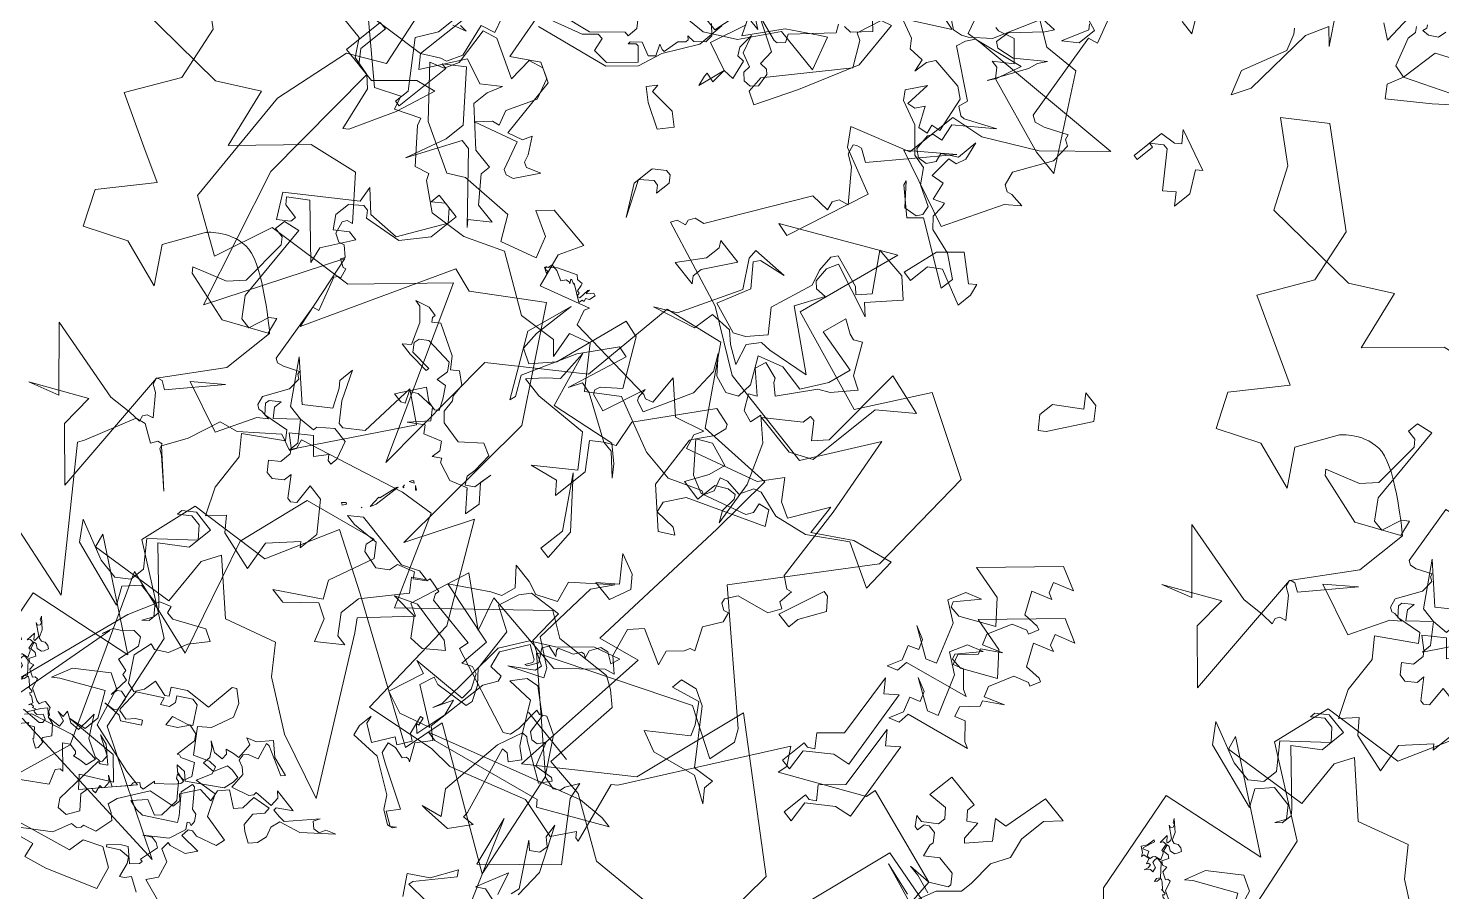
# Model space of a CAD drawing. Header units: metres. Extents: x -71 to 881, y -503 to 661.
# Drawn here: x 131.15 to 136.34, y -246.54 to -243.37 of the extents above; entities that cross this region are included whole.
import ezdxf

# ---------------------------------------------------------------- set-up
doc = ezdxf.new("R2010")
doc.units = ezdxf.units.M
doc.layers.add('ARBRE', color=100, linetype='Continuous', lineweight=13, true_color=0x00ff3f)

# ---------------------------------------------------------------- blocks, each defined once
blk = doc.blocks.new('WMF2', base_point=(0, 0.01))
at = {"color": 251, "lineweight": 0, "true_color": 0x636466}
for points in [[(112.93, -205.76), (117.77, -214.23), (115.81, -208.91), (110.13, -215.92), (115.04, -221.02), (115.66, -222.79), (116.35, -221.31), (116.39, -220.76), (116.99, -220.25), (118.51, -220.38), (121.42, -223.82), (123.45, -224.55), (124.06, -224.04), (124.6, -224.1), (124.28, -221.43), (124.37, -220.32), (124.97, -219.82), (134.84, -221.76), (134.73, -222.86), (140.59, -222.8), (140.98, -223.38), (140.96, -223.82), (142.59, -223.95), (142.62, -223.52), (143.7, -222.51), (144.2, -223.11), (145.93, -222.16), (146.02, -221.17), (147.09, -220.14), (149.19, -220.32), (149.69, -220.93), (149.6, -221.91), (157.24, -218.9), (158.3, -210.64), (152.62, -198.66), (162.76, -199.86), (152.65, -183.05), (154.26, -173.69)], [(190.12, -45.33), (178.29, -45.44), (176.89, -43.78), (174.7, -43.59), (173.01, -29.2), (166.39, -14.78), (160.89, -29.58), (158.19, -21.39), (152.68, -38.14), (149.95, -37.75), (143.85, -43.43), (139.57, -38.33), (135.29, -33.25), (133.39, -15.7), (130.63, -23.1), (123.64, -13.73), (121.99, -1.9), (114.39, -4.34), (111.72, -4.67), (103.98, -8.76), (99.27, -8.35), (97.95, -10.89), (97.46, -10.41), (97.02, -10.37), (99.54, -16.88), (99.06, -17.38), (95.41, -24.9), (90.83, -34.32), (89.42, -32.65), (89.51, -31.56), (81.64, -37.29), (81.55, -38.39), (70.38, -36.78), (69.61, -32.48)], [(52.22, -53.02), (31.88, -54.47), (45.91, -59.56), (49.4, -70.11), (59.14, -74.81), (58.34, -81.44), (49.36, -83.76), (46.84, -91.88), (40.14, -89.34), (24.4, -82.93), (24.01, -87.6), (8.81, -80.93), (12.69, -92.64), (23.58, -100.08), (8.83, -109.56), (3.27, -107.44), (3.01, -110.61), (3.9, -111.79), (16.57, -120.44), (8.22, -134.47), (9.81, -146.85), (18.98, -150.2), (22.71, -142.59), (34.39, -144.58), (32.65, -156.43), (43.16, -148.65), (41.63, -148.52), (39.67, -158.01), (44.92, -159.4), (46.44, -161.06), (40.43, -164.26), (40.42, -170.12), (36.91, -171.27), (31.95, -175.08), (27.13, -180.99), (44.83, -177.37), (46.41, -176.96), (49.12, -182.48)], [(122.03, -4.59), (121.2, -8.62), (122.72, -8.94), (116.58, -10.22), (116.74, -11.56), (117.68, -13), (118.53, -13.17), (119.53, -12.5), (119.62, -15.95), (127.05, -16.59), (123.52, -19.64), (122.5, -20.31), (122.25, -21.93), (124.05, -23.52), (121.84, -23.52), (120.32, -23.2), (118.31, -24.55), (119.17, -26.74), (115.88, -30.39), (117.14, -28.09), (116.53, -20.76), (113.49, -19.25), (112.89, -18.34), (116.25, -16.14), (114.07, -18.14), (114, -18.92), (116.7, -19.9), (117.23, -23.8), (120.73, -22.94), (121.42, -21.76), (121.9, -19.39), (119.14, -18.3), (118.02, -13.51), (116.67, -12.35), (115.65, -10.82), (115.72, -10.05), (119.34, -9.11), (120.19, -9.29), (120.53, -7.61), (116.29, -5.59), (119.5, -4.04), (122.03, -4.59), (122.03, -4.59)], [(100.3, -13.3), (97.37, -13.9), (96.16, -13.9), (102.61, -9.16), (103.21, -9.75), (114.9, -5.14), (116, -5.14), (100.3, -13.3), (100.3, -13.3)], [(162.25, -221.47), (162.55, -220.76), (164.41, -221.19), (167.6, -217.66), (169.53, -216.89), (170.28, -213.15), (171.44, -210.43), (167.5, -207.63), (170.63, -209.8), (171.33, -210.11), (171.53, -210.62), (172.06, -210.42), (172.36, -209.7), (174.37, -210.56), (175.39, -210.16), (176.98, -204.42), (177.29, -203.7), (165.65, -192.21), (176.34, -193.26)], [(177.9, -56.66), (174.32, -45.95), (177.81, -43.34), (178.67, -34.61), (175.87, -21.54), (169.72, -18.91), (168.26, -25.61), (158.55, -28.14), (151.66, -37.02), (141.23, -19.49), (142.97, -34.33), (135.13, -42.17), (135.3, -53.01), (129.01, -55.27), (122.91, -48.29), (114.53, -49.68), (113.77, -42.55), (112.45, -25.61), (108.09, -27.35), (107.21, -10.78), (98.49, -19.49), (96.74, -32.59), (81.64, -23.67), (81.04, -17.76)], [(77.45, -20.28), (75.41, -35.48), (59.11, -34.32)], [(47.36, -41.88), (58.37, -50.92), (61.87, -62.25), (50.47, -66), (62.16, -71.92), (61.59, -70.48), (52.23, -72.98), (53.36, -78.3), (52.54, -80.39), (46.99, -76.49), (41.75, -79.1), (39.13, -76.49), (33.51, -73.76), (26.05, -72.12), (37.25, -86.3), (38.33, -87.51), (34.61, -92.45), (35.99, -92.94), (34.69, -99.75), (29.28, -96.73), (30.97, -100.19), (21.09, -100.49), (17.67, -104.7), (16.66, -105.12), (18.28, -106.23), (19.48, -109.18), (18.41, -110.67), (14.49, -109.41), (15.1, -110.95), (13.93, -112.47), (13.73, -113.15), (13.23, -113.37), (14.72, -115.61), (13.76, -117.64), (14.16, -118.66), (14.68, -118.45), (15.39, -118.76), (15.6, -119.27), (14.94, -120.61), (11.56, -121.96), (10.97, -123.39), (11.67, -123.68), (11.74, -125.32), (12.27, -125.11), (13.58, -125.77), (15.6, -134.05), (18.21, -142.77), (22.11, -134.68), (33.61, -134.71), (40.51, -137.9), (50.45, -139.73), (50.16, -140.44), (49.24, -140.81), (49.44, -141.32), (49.15, -142.04), (48.13, -142.44), (43.19, -153.31), (41.06, -153.59), (41.43, -154.51), (41.13, -155.22), (40.11, -155.63), (43.05, -158.46), (44.35, -159.02), (44.76, -160.04), (44.45, -160.3), (43.92, -160.51), (42.49, -159.91), (37.1, -168.03), (40.97, -163.9), (32.15, -161.95), (29.82, -168.64), (28.52, -170), (30.14, -169.93), (30.65, -169.72), (31.37, -170.03), (31.94, -171.46), (30.17, -175.61), (30.45, -177.74), (31.15, -178.04), (31.35, -178.56), (33.6, -177.07), (34.61, -176.66), (35.32, -176.96), (38.04, -186.65), (37.02, -187.05), (39.7, -192.27)], [(97.57, -221.28), (108.11, -219.06), (114.95, -222), (119.42, -221.88), (119.84, -230.55), (121.43, -231.58), (122.86, -232.19), (129.04, -230.77), (131.8, -232.03), (142.53, -219.05), (147.98, -228.38), (151.61, -227.39), (162.65, -222.48), (162.25, -221.47), (162.25, -221.47)], [(95.41, -24.9), (93.1, -25.5), (93.1, -24.4), (91.88, -23.19), (94.81, -24.4), (99.43, -22.59), (101.87, -23.19), (98.33, -26.72), (98.94, -27.82), (100.65, -29.64), (103.57, -28.43), (103.57, -29.64), (101.87, -30.26), (100.05, -29.64), (95.41, -24.9), (95.41, -24.9)], [(169.87, -28.84), (169.25, -28.23), (167.56, -28.23), (167.56, -27.6), (168.66, -26.5), (170.48, -28.84), (164.64, -34.67), (165.12, -36.39), (162.8, -34.67), (159.28, -35.28), (156.97, -40.52), (158.19, -41.62), (158.8, -41.62), (159.88, -40.52), (159.88, -41.62), (156.97, -41.62), (156.97, -38.21), (158.8, -35.28), (162.8, -34.07), (163.41, -34.67), (164.03, -34.67), (165.12, -33.45), (165.12, -31.75), (164.03, -30.53), (162.8, -31.75), (161.71, -31.75), (163.41, -28.23), (162.8, -26.5), (168.04, -30.53), (169.87, -28.84), (169.87, -28.84)], [(57.77, -59.77), (57.34, -59.74), (56.99, -59.99), (56.55, -59.99), (56.22, -59.81), (56.35, -59.33), (56.48, -59.08), (57.01, -58.91), (57.45, -59.12), (57.71, -59.07), (57.42, -58.35), (56.8, -58.47), (56.47, -58.28), (56.73, -57.56), (56.31, -57.33), (55.87, -57.53), (55.75, -56.92), (54.93, -56.6), (54.8, -56.85), (54.47, -56.9), (54, -55.88), (52.71, -55.43), (52.29, -55.4), (52.19, -55.8), (52.04, -56.06), (51.25, -56.07), (50.96, -55.61), (50.83, -55.62), (50.67, -55.53), (50.58, -55.28), (49.76, -55.18), (48.77, -54.33), (49.22, -53.47), (49.17, -53.21), (48.84, -53.17), (48.7, -52.42), (48.83, -52.17), (49.57, -52.45), (49.82, -52.58), (49.78, -52.67), (50.67, -53.46), (51.2, -53.08), (51.37, -53.18), (51.41, -53.31), (52.03, -52.33)], [(52.85, -53.74), (50.74, -54.16), (50.47, -54.45), (50.6, -54.86), (51.14, -55.04), (51.55, -54.48), (51.91, -54.45), (52.09, -54.54), (52.03, -54.61), (52.09, -54.76), (52.39, -54.6), (52.42, -54.73), (52.51, -54.77), (52.77, -54.69), (52.92, -54.44), (52.77, -54.92), (53.44, -55.27), (53.59, -55.23), (53.84, -55.36), (53.75, -55.52), (53.79, -55.66), (54.35, -55.63), (54.31, -55.72), (54.95, -56.16), (55.21, -56.29), (55.34, -56.28), (55.36, -55.82), (55.49, -55.58), (55.61, -55.96), (55.42, -56.31), (56.6, -57.37), (57.04, -57.37), (57.3, -57.31), (57.27, -56.95), (57.18, -56.7), (56.58, -56.58), (56.42, -56.07), (56.77, -56.03), (57.04, -55.74), (57.17, -55.49), (57.04, -55.96), (57.15, -56.34), (57.42, -56.28), (57.5, -56.1), (57.66, -56.41), (57.75, -56.66), (58.41, -56.45), (58.45, -56.16), (58.7, -56.5), (59.31, -56.82), (58.99, -57.43), (58.98, -58.29), (58.79, -58.19), (59.04, -56.9), (58.99, -56.77), (58.39, -57.11), (58.15, -56.74), (57.97, -56.66), (57.71, -56.74), (57.66, -57.05), (57.53, -57.31), (56.88, -57.52), (57.28, -58.16), (57.46, -58.26), (57.59, -58.22), (57.82, -59.01), (58.22, -58.91), (58.37, -58.64), (58.47, -59.68), (57.96, -59.2), (57.81, -59.24), (57.85, -59.58), (57.93, -59.84), (59.21, -60.53), (58.92, -60.47), (58.77, -60.73), (58.88, -60.98), (59.17, -61.05), (59.42, -61.39), (58.22, -60.54), (57.77, -59.77), (57.77, -59.77)], [(85.82, -32.33), (85.2, -32.33), (84.59, -32.83), (85.82, -34.04), (83.99, -36.36), (85.82, -43.43), (84.59, -42.2), (83.5, -43.43), (81.06, -34.64), (82.88, -34.04), (85.2, -31.73), (84.59, -29.42), (85.82, -29.42), (85.82, -32.33), (85.82, -32.33)], [(127.86, -39.54), (126.03, -38.33), (124.94, -37.24), (127.24, -38.94), (128.46, -38.94), (129.55, -37.85), (127.24, -35.41), (127.24, -31.39), (128.46, -32.48), (131.38, -31.39), (127.86, -34.91), (130.76, -37.85), (136.62, -36.62), (138.93, -36.62), (137.71, -38.33), (136.62, -39.54), (137.23, -43.08), (134.79, -37.24), (127.86, -39.54), (127.86, -39.54)], [(90.23, -35.66), (89.63, -35.66), (89.02, -36.14), (90.23, -37.37), (88.4, -39.67), (90.23, -46.74), (89.02, -45.52), (87.92, -46.74), (85.48, -37.97), (87.31, -37.37), (89.63, -35.05), (89.02, -32.72), (90.23, -32.72), (90.23, -35.66), (90.23, -35.66)], [(69.59, -35.99), (71.7, -36.34), (72.94, -36.34), (70.38, -36.78), (68.72, -38.1), (68.72, -38.45), (69.59, -39.32), (71.7, -39.32), (72.94, -38.1), (73.38, -39.32), (73.38, -39.76), (74.16, -40.55), (75.04, -40.55), (75.48, -40.2), (75.48, -39.32), (75.92, -39.32), (76.72, -40.2), (75.92, -40.2), (74.6, -41.44), (74.6, -42.32), (75.48, -43.11), (77.6, -42.67), (77.6, -45.66), (73.81, -45.66), (73.81, -44.79), (72.94, -44), (72.05, -44.79), (71.7, -42.67), (71.26, -42.32), (69.59, -44.79), (71.26, -46.54), (69.94, -46.89), (69.59, -52), (66.59, -52), (67.83, -50.32), (67.83, -47.34), (67.04, -45.22), (67.83, -43.11), (67.48, -40.2), (67.48, -38.89), (69.16, -36.78), (69.94, -33.86), (74.6, -34.65), (70.82, -34.21)], [(120.42, -66.45), (119.65, -67.04), (117.45, -64.06), (115.93, -63.49), (117.61, -61.04), (118.69, -60.22), (120.94, -56.22), (122.15, -57.02), (122.44, -57.42), (124.35, -57.69), (124.6, -56.41), (122.13, -54.73), (122.91, -54.15), (121.8, -52.67), (120.44, -52.47), (120.32, -53.77), (117.85, -52.09), (115.45, -48.04), (114.13, -43.19), (114.93, -44.29), (115.11, -45.98), (115.4, -46.38), (116.35, -46.16), (117.52, -45.28), (117.5, -42.97), (119.86, -43.05), (118.8, -45.54), (118.53, -47.44), (121.17, -47.9), (122.64, -46.8), (121.69, -48.6), (121.49, -49.97), (121.78, -50.35), (123.77, -50.57), (128.28, -42.59), (127.38, -39.75), (128.46, -38.94), (133.52, -40.99), (134.82, -41.11), (135.39, -39.6), (134.06, -46.44), (135.36, -46.55), (137.61, -42.55), (139.52, -36.52), (138.12, -34.62), (138.22, -33.95), (142.72, -39.97), (141.89, -45.21), (141.95, -40.55), (141.61, -38.48), (139.96, -37.89), (138.27, -40.36), (137.04, -48.82), (135.07, -48.6), (131.68, -44.07), (133.27, -42.27), (133.42, -41.67), (133.14, -41.28), (131.16, -40.93), (130.09, -45.87), (129.9, -44.79), (129.67, -44.48), (128.38, -44.23), (126.63, -49.66), (127.08, -52.73), (128.25, -54.29), (126.47, -52.71), (124.5, -52.36), (123.39, -53.17), (123.49, -54.92), (125.42, -57.49), (122.86, -58.8), (119.88, -58.72), (118.5, -61.58), (118.12, -64.16), (123.08, -64.47), (122.69, -67.2), (121.11, -66.56), (120.42, -66.45), (120.42, -66.45)], [(122.64, -46.8), (119.8, -44.2), (117.78, -43.62), (113.05, -45.94), (112.69, -46.71), (113.05, -47.75), (111.9, -48.16), (110.76, -46.76), (118.41, -42.1), (119.56, -39.88), (119.15, -38.74), (116.82, -39.05), (116.04, -38.68), (117.45, -37.54), (121.56, -40.46), (122.95, -46.17), (122.64, -46.8), (122.64, -46.8)], [(174.7, -43.59), (178.13, -43.59), (178.13, -48.16), (177.26, -48.16), (177.26, -44.83), (176.02, -43.59), (173.91, -43.59), (170.9, -47.37), (168.8, -48.16), (169.68, -43.59), (171.36, -38.49), (171.81, -38.05), (173.47, -42.7), (174.7, -43.59), (174.7, -43.59)], [(99.65, -46.23), (100.87, -43.31), (100.87, -42.08), (102.57, -42.08), (101.47, -47.33), (100.87, -47.33), (99.65, -46.23), (99.65, -46.23)], [(82.59, -63.67), (82.02, -62.61), (81.29, -62.4), (83.29, -61.31), (81.8, -59.17), (80.03, -59.45), (79.63, -59.31), (79.98, -58.16), (80.39, -58.29), (81.86, -57.49), (82.69, -54.71), (82.12, -53.66), (80.09, -54.82), (81.89, -53.24), (81.61, -52.7), (82.93, -50.96), (82.44, -49.93), (81.38, -50.49), (79.67, -49.09), (78.94, -48.87), (85.72, -46.19), (85.64, -44.92), (86.71, -44.35), (86.21, -45.98), (87.01, -47.47), (85.95, -48.04), (86.55, -49.02), (88.1, -49.47), (84.71, -48.03), (83.64, -48.6), (85.9, -52.66), (88.14, -53.77), (87.55, -55.72), (85.96, -56.58), (87.61, -54.06), (87.34, -53.53), (86.07, -53.59), (82.77, -55.98), (85.1, -58.01), (88.93, -58.28), (83.26, -65.56), (80.58, -64.76), (82.59, -63.67), (82.59, -63.67)], [(87.01, -67), (86.45, -65.93), (85.72, -65.71), (87.73, -64.61), (86.24, -62.48), (84.47, -62.76), (84.07, -62.63), (84.4, -61.49), (84.81, -61.62), (86.3, -60.82), (87.13, -58.03), (86.56, -56.98), (84.52, -58.13), (86.33, -56.54), (86.04, -56.01), (87.37, -54.28), (86.87, -53.24), (85.82, -53.82), (84.11, -52.42), (83.35, -52.19), (90.12, -49.5), (90.07, -48.23), (91.12, -47.66), (90.64, -49.3), (91.42, -50.77), (90.37, -51.37), (90.96, -52.33), (92.52, -52.8), (89.13, -51.34), (88.07, -51.91), (90.31, -55.97), (92.58, -57.08), (91.99, -59.05), (90.39, -59.91), (92.05, -57.37), (91.75, -56.85), (90.49, -56.9), (87.19, -59.31), (89.51, -61.33), (93.35, -61.59), (87.7, -68.89), (85.01, -68.09), (87.01, -67), (87.01, -67)], [(157.18, -75.46), (155.35, -75.48), (154.92, -80.22), (153.06, -77.33), (150.8, -81.38), (147.91, -83.85), (147.29, -84.34), (145.55, -80.94), (150.8, -80.88), (153.05, -76.72), (155.95, -74.38), (158.86, -73.73)], [(161.73, -70.16), (160.64, -69.08), (160.62, -67.87), (161.11, -67.86), (163.5, -64.91), (166.9, -63.65)], [(40.86, -56.38), (43.16, -58.19), (49.01, -56.98), (47.19, -57.59), (47.19, -59.3), (49.01, -61.74), (53.04, -58.82), (53.65, -58.19), (53.04, -60.53), (50.1, -63.43), (48.41, -62.83), (46.7, -58.82), (40.86, -58.19), (39.03, -58.19), (42.55, -52.98), (43.78, -54.06), (40.86, -56.38), (40.86, -56.38)], [(113.17, -63.62), (113.17, -55.18), (115.36, -53.65), (120.07, -53.65), (116.91, -56.82), (116.91, -57.81), (116.37, -57.81), (114.82, -56.28), (113.72, -57.81), (114.82, -67.35), (110.12, -66.81), (113.17, -63.62), (113.17, -63.62)], [(156.89, -69.51), (157.43, -66.75), (159.56, -64.03), (167.3, -61.05)], [(172.57, -54.64), (171.71, -54.74), (173.12, -54.01)], [(169.98, -60.98), (163.78, -64.16), (162.73, -65.48), (162.11, -65.55), (161.63, -64.1), (159.84, -64.31), (157.76, -66.95), (159.09, -68.05), (159.4, -68.02), (159.94, -67.33), (159.98, -67.64), (159.15, -68.6), (157.6, -68.22), (157.12, -68.85), (157.81, -69.96), (157.22, -69.78), (156.92, -69.81), (156.81, -71.58), (156.27, -72.27), (156.3, -72.59), (156.65, -72.85), (155.79, -72.95), (154.94, -73.93), (155.05, -74.81), (156.1, -75.62)], [(155.22, -76.3), (155.18, -73.27), (156.89, -69.51), (156.89, -69.51)], [(136.37, -58.45), (136.37, -57.37), (135.76, -56.76), (138.68, -56.76), (136.98, -59.69), (136.98, -61.39), (137.47, -62), (134.54, -62), (136.37, -58.45), (136.37, -58.45)], [(147.98, -61.05), (146.87, -62.15), (146.26, -62.15), (145.66, -61.53), (145.66, -59.83), (146.26, -60.44), (146.87, -60.44), (147.98, -59.23), (145.66, -55.68), (147.98, -58.61), (147.98, -61.05), (147.98, -61.05)], [(64.7, -71.27), (60.09, -70.06), (57.77, -70.06), (56.55, -71.27), (56.55, -72.98), (58.86, -75.3), (55.34, -79.44), (56.55, -80.53), (57.77, -80.53), (58.86, -79.44), (58.86, -80.05), (57.77, -81.14), (55.34, -81.14), (55.34, -78.22), (57.77, -75.92), (52.42, -71.77), (51.91, -71.27), (51.91, -70.06), (52.42, -69.46), (51.91, -70.67), (53.02, -71.77), (55.34, -71.77), (56.55, -70.06), (55.34, -68.37), (63.01, -69.46), (64.7, -71.27), (64.7, -71.27)], [(68.73, -71.99), (73.89, -76.06), (74.34, -79.76), (79.68, -75.87), (76.6, -77.49), (82.66, -82.33), (73, -81.67), (70.51, -82.25), (69.1, -82.43), (69.35, -83.04), (69.14, -83.51), (68.47, -83.79), (70.41, -85.67), (71.27, -86.04), (71.55, -86.71), (71.33, -86.9), (71, -87.03), (70.05, -86.62), (66.45, -92.02), (69.04, -89.28), (63.17, -87.99), (61.62, -92.45), (60.75, -93.34), (61.84, -93.29), (62.18, -93.16), (62.64, -93.37), (63.02, -94.3), (61.86, -97.06), (62.03, -98.49), (62.51, -98.7), (62.64, -99.03), (64.13, -98.04), (64.8, -97.78), (65.29, -97.98), (67.08, -104.41), (66.4, -104.68), (68.19, -108.14), (67.94, -108.55), (67.68, -108.66), (68.1, -109.68), (68.37, -109.56), (69.29, -109.9), (69.08, -110.38), (70.18, -111.12), (70.78, -110.87), (71.7, -111.21), (72.22, -112.5), (72.02, -112.99), (71.4, -113.23), (75.46, -116.88), (80.69, -115.04), (86.12, -108.09), (88.43, -114.47), (92.34, -111.31), (103.35, -109.97), (106.1, -114.07), (110.61, -116.64), (106.84, -120.37), (96.77, -114.54), (94.84, -108.74), (97.41, -102.93), (91.6, -101), (87.74, -99.72), (91.28, -94.1), (89.03, -90.71), (84.85, -93.45), (79.38, -92.64), (82.27, -96.02), (80.34, -100.54), (80.31, -100.55), (80.25, -100.64), (80.17, -100.76), (80.05, -100.9), (79.89, -101.09), (79.68, -101.28), (79.47, -101.5), (79.2, -101.73), (78.93, -101.95), (78.6, -102.17), (78.25, -102.36), (77.89, -102.55), (77.49, -102.7), (77.07, -102.81), (76.62, -102.9), (76.15, -102.93), (75.62, -102.89), (75.04, -102.76), (74.41, -102.57), (73.74, -102.32), (73.05, -102.03), (72.35, -101.7), (71.67, -101.35), (70.98, -101), (70.34, -100.64), (69.73, -100.29), (69.19, -99.97), (68.7, -99.67), (68.31, -99.43), (68.02, -99.24), (67.83, -99.11), (67.77, -99.08), (67.77, -93.28), (71.55, -86.71), (68.73, -71.99), (68.73, -71.99)], [(97.72, -81.01), (100.04, -76.4), (100.64, -75.79), (101.87, -77), (101.87, -78.71), (99.41, -81.01), (100.64, -82.24), (98.93, -82.24), (97.72, -81.01), (97.72, -81.01)], [(122.21, -79.14), (120.38, -81.45), (117.46, -79.74), (116.86, -80.36), (116.37, -79.14), (116.37, -77.44), (120.38, -78.53), (121.59, -77.44), (121.59, -75.13), (122.69, -75.13), (122.21, -79.14), (122.21, -79.14)], [(102.79, -135.77), (105.69, -133.77), (105.82, -129.54), (107.25, -129.65), (108.74, -132.52), (108.73, -133.49), (109.15, -133.99)], [(110.39, -133.89), (109.93, -130.65), (111.62, -131.51)], [(146.17, -92.39), (141.64, -91.28), (140.84, -90.46), (139.13, -90.72), (138.69, -89.34), (138.63, -90.88), (138.17, -91.79), (134.57, -91.91), (133.35, -91.28), (132.09, -87.5), (133.07, -87.18), (132.73, -86.26), (133.71, -85.95), (135.09, -87.89), (135.6, -86.91), (136.47, -86.63), (136.66, -89.45), (137.77, -87.31), (136.97, -86.47), (134.21, -85.79), (131.7, -83.77), (130.11, -83.69), (128.85, -82.3), (126.54, -81.5), (126.24, -80.52), (126.57, -79.87), (128, -79.47), (130.14, -81.38), (129.97, -80.9), (127.04, -78.97), (125.91, -80.36), (118.92, -77.16), (118.88, -78.69), (121.4, -80.01), (124.34, -80.36), (125.43, -81.26), (125.58, -82.58), (125.74, -83.07), (126.83, -82.4), (127.49, -84.3), (128.86, -83.86), (129.13, -86.37), (128.24, -86.66), (128, -87.76), (128.66, -89.67), (128.66, -87.28), (130.11, -86.07), (129.76, -85.15), (130.27, -84.17), (131.22, -83.92), (132.14, -84.39), (132.47, -86.12), (132.16, -86.71), (131.17, -87.01), (131.77, -88.88), (128.43, -92.34), (131.45, -90.3), (131.93, -90.21), (132.84, -90.68), (132.69, -91.75), (138.01, -94.49), (137.8, -95.54), (137.29, -96.51), (132.41, -98.35), (132.02, -98.48), (132.65, -95.66), (133.11, -94.75), (131.35, -98.96), (131.2, -100.04), (130.7, -101), (133.23, -98.36), (135.1, -97.76), (135.74, -98.1), (135.68, -99.63), (133.33, -102.77), (132.87, -103.68), (134.56, -103.4), (136.24, -97.94), (137.95, -96.02), (138.58, -95.62), (139.55, -95.29), (142.04, -96.56)], [(108.55, -134.98), (108.32, -134.71), (108.41, -134.24), (107.65, -134.4), (106.82, -135.1), (106.74, -136.05)], [(118.02, -200.63), (119.62, -202.52), (117.74, -204.14), (116.53, -207), (116.04, -206.45), (118.58, -202.45), (118.63, -201.93), (116.12, -202.24)], [(111.68, -207.85), (113.17, -208.02), (114, -207.32), (112.98, -210.96), (111.87, -208.65)], [(111.05, -209.82), (110.92, -210.8), (114.34, -214.81), (113.44, -214.21), (112.61, -214.93), (112.58, -215.91), (113.47, -216.49), (113.87, -217.98), (110.96, -213.56), (110.5, -210.3)], [(18.5, -90.74), (17.84, -93.61), (20.02, -96.45), (22.98, -96.02), (22.05, -97.63), (20.72, -98), (17.93, -96.37), (17.41, -94.37), (16.65, -93.94), (15.97, -94.11), (15.49, -94.96), (14.21, -92.52), (12.21, -93.06), (11.86, -92.86), (12.6, -91.6), (16.89, -93.51), (17.23, -93.72), (17.84, -93.61), (16.91, -92.52), (15.64, -91.79), (16.37, -90.52), (17.22, -91.02), (17.83, -90.91), (14.87, -83.79), (14.78, -83.17), (13.49, -83.45), (14.87, -81.07), (17.86, -80.56), (18.47, -80.47), (16.28, -81.33), (18.28, -83.52), (18.5, -90.74), (18.5, -90.74)], [(55.55, -83.45), (56.85, -81.67), (58.61, -84.37), (59.53, -88.36), (61.31, -90.12), (57.78, -93.28), (58.61, -94.11), (61.31, -93.28), (62.23, -94.11), (62.23, -94.58), (61.31, -95.5), (61.31, -94.58), (60.48, -93.73), (58.61, -95.97), (56.85, -96.33), (56.85, -96.8), (55.55, -98.2), (53.79, -98.2), (52.87, -96.33), (52.87, -95.5), (53.33, -95.5), (53.79, -95.97), (54.63, -94.58), (56.39, -95.97), (58.23, -94.11), (56.85, -93.28), (56.39, -92.81), (56.39, -91.51), (57.31, -90.59), (56.39, -89.66), (55.55, -89.66), (54.63, -90.59), (54.63, -91.51), (52.87, -89.66), (52.41, -89.66), (51.93, -90.12), (52.41, -92.34), (50.63, -92.34), (47.94, -89.66), (47.94, -87.42), (48.41, -87.89), (50.63, -84.84), (49.71, -81.67), (54.16, -82.15), (55.55, -83.45), (55.55, -83.45)], [(30.71, -93.26), (29.79, -92.67), (31.51, -90.88), (33.12, -90.61), (34.74, -92.37), (37.69, -92.07), (35.5, -93.43), (30.71, -93.26), (30.71, -93.26)], [(58.61, -95.97), (60.32, -95.97), (63.86, -99.98), (59.71, -97.06), (57.39, -99.38), (58.61, -101.21), (59.21, -101.81), (59.21, -103.52), (57.39, -100.59), (55.69, -98.89), (55.08, -98.89), (53.39, -100.59), (53.87, -107.05), (50.45, -105.22), (56.79, -93.05), (56.79, -94.14), (58.61, -95.97), (58.61, -95.97)], [(48.48, -94.16), (48.71, -93.73), (48.96, -93.86), (48.64, -94.24), (48.48, -94.16), (48.48, -94.16)], [(132.71, -95.54), (133.58, -96.42), (134.37, -96.42), (132.71, -98.1), (134.81, -99.76), (136.47, -98.97), (136.93, -98.97)], [(132.71, -107.41), (130.14, -106.98), (130.14, -104.87), (131.46, -103.54), (130.59, -106.54), (131.03, -106.98)], [(134.81, -103.19), (131.92, -101.88), (128.03, -102.76), (120.98, -94.11), (123.89, -94.11), (132.71, -95.54), (132.71, -95.54)], [(12.72, -95.5), (19.16, -95.5), (12.72, -95.5), (12.72, -95.5)], [(46.51, -96.62), (46.65, -96.16), (46.74, -95.97), (46.95, -97.29), (46.8, -97.34), (46.58, -99.41), (46.49, -99.57), (46.51, -96.62), (46.51, -96.62)], [(47.28, -95.16), (47.15, -95.21), (47.28, -95.16), (47.28, -95.16)], [(78.38, -97.12), (74.97, -98.96), (73.76, -100.65), (74.37, -105.9), (74.97, -106.51), (76.08, -106.51), (76.08, -107.72), (74.37, -108.33), (72.54, -99.56), (70.84, -97.73), (69.62, -97.73), (69.14, -100.05), (68.53, -100.65), (67.9, -98.96), (72.05, -96.02), (77.9, -96.64), (78.38, -97.12), (78.38, -97.12)], [(46.06, -100), (46.17, -99.95), (46.26, -100.23), (46.22, -100.08), (46.06, -100), (46.06, -100)], [(45.08, -100.81), (45.46, -101.12), (45.03, -100.9), (45.08, -100.81), (45.08, -100.81)], [(45.94, -101.27), (45.76, -101.16), (46.23, -100.87), (46.06, -101.21), (45.94, -101.27), (45.94, -101.27)], [(111.88, -106.14), (110.25, -104.06), (110.25, -101.98), (111.34, -103.08), (112.32, -101.98), (115.5, -105.17), (116.06, -105.17), (117.15, -104.06), (116.61, -104.06), (116.61, -101.98), (117.15, -101.98), (117.15, -105.71), (115.5, -106.14), (114.95, -106.7), (116.06, -107.79), (111.34, -106.7), (111.88, -106.14), (111.88, -106.14)], [(41.84, -105.25), (43.62, -104.29), (45.73, -104.74), (46.01, -105.12), (46.77, -104.41), (46.73, -105.44), (47.43, -106.2), (49.22, -105.25), (49.85, -105.94), (51.28, -104.6), (49.82, -106.67), (50.87, -107.74), (52.95, -107.44), (53.69, -106.82), (53.01, -105.71), (53.39, -105.43), (54.48, -105.47), (52.9, -108.54), (51.53, -107.75), (50.51, -107.72), (50.13, -108.07), (50.82, -109.11), (51.79, -110.25), (52.85, -109.93), (52.79, -111.31), (53.49, -112.07), (56.63, -111.82), (57.39, -111.12), (57.42, -110.48), (56.72, -109.72), (54.29, -109.98), (54.31, -109.62), (56.73, -109.36), (58.12, -109.4), (57.43, -110.12), (58.73, -112.28), (60.09, -113.37), (60.82, -113.4), (59.39, -114.07), (58.29, -114.03), (58.31, -113.66), (57.96, -113.28), (57.27, -113.98), (53.82, -112.76), (52.77, -111.68), (52.09, -112.38), (50.71, -111.59), (50.41, -110.19), (50.06, -109.81), (49.75, -108.42), (48.76, -107.65), (46.27, -107.55), (44.45, -109.59), (43.06, -109.17), (42.78, -107.03), (42.83, -106.03), (42.2, -105.27), (41.44, -105.97), (41.35, -108.07), (41.41, -106.7), (39.72, -105.17), (39.79, -103.4), (41.84, -105.25), (41.84, -105.25)], [(41.84, -105.25), (41.63, -105.03), (41.84, -105.25), (41.84, -105.25)], [(31.94, -110.31), (36.07, -115.05), (31.32, -110.9), (30.71, -107.38), (31.94, -107.38), (31.94, -110.31), (31.94, -110.31)], [(23.77, -111.52), (26.08, -113.84), (23.77, -113.24), (22.56, -112.13), (23.16, -109.69), (25.47, -109.69), (23.77, -111.52), (23.77, -111.52)], [(115.75, -121.61), (116.64, -123.29), (117.08, -123.72)], [(125.08, -116.95), (123.4, -114.83), (125.08, -114.83)], [(115.4, -127.93), (113.63, -125.83), (113.28, -125.39), (114.96, -126.7), (115.75, -124.16), (114.96, -116.16), (115.75, -114.04), (117.08, -116.51), (115.75, -121.61), (115.75, -121.61)], [(89.18, -128.05), (81.01, -130.16), (79.28, -131.51), (78.66, -131.81), (78.08, -133.54), (79.32, -137.06), (77.83, -137.7), (78.59, -139.25)], [(76.91, -144.21), (74.85, -137.35), (72.31, -139.57), (70.12, -138.82), (68.65, -132.15), (67.1, -132.91), (66.75, -133.95), (65.48, -132.37), (65.1, -131.6), (64.53, -131.41), (63.1, -132.21), (64.5, -129.59), (65.26, -129.22), (65.84, -129.4), (67.29, -132.34), (71.77, -130.12), (70.62, -131.65), (69.87, -131.93), (70.65, -133.46), (69.51, -136.82), (70.57, -138.98), (71.73, -139.36), (73.23, -138.72), (72.87, -136.03), (77.25, -137.51), (78.75, -136.87), (77.7, -132.76), (78.24, -131.16), (79.66, -130.35), (74.87, -126.28), (69.33, -124.41), (67.74, -125.68), (61.86, -126.76), (60.09, -124.38), (56.38, -126.21), (57.56, -128.41), (60.34, -129.35), (59.17, -130.88), (54.25, -131.01), (55.18, -128.25), (53.81, -124.69), (48.67, -127.32), (48.87, -126.75), (48.11, -125.21), (37.91, -126.12), (37.44, -125.97), (36.67, -126.35), (37.35, -129.67), (33.92, -127.23), (30.88, -128.65), (31.23, -127.59), (30.59, -126.09), (23.17, -129.77), (21.67, -132.34), (19.86, -130.44), (18.12, -129.86), (16.15, -134.19), (15.36, -130.85), (11.87, -133.9), (8.32, -135.28), (7.59, -135.54), (7.07, -131.77), (12.02, -133.45), (15.55, -130.27), (19.06, -129.03), (22.02, -129.38), (22.79, -129), (23.33, -127.38), (25.15, -127.33), (25.92, -126.95), (25.23, -125.56), (25.63, -124.43), (26.08, -124.57), (29.34, -122.59), (32.94, -122.53), (39.22, -124.13), (42.07, -121.37), (45.72, -125.04), (47.88, -123.97), (47.05, -121.13), (48.46, -122.25), (52.55, -121.18), (59.04, -124.03), (62.95, -121.62), (67.02, -120.56), (70.08, -122.22), (70.5, -122.88), (71.99, -122.24), (75.25, -125.13), (75.62, -125.9), (78.11, -124.29), (78.79, -125.68), (81.26, -124.08), (87.26, -128.05)], [(81.01, -137.11), (81.01, -130.16), (79.79, -128.95), (77.48, -133.7), (74.56, -133.08), (72.85, -134.78), (73.33, -133.08), (73.33, -131.26), (69.33, -128.34), (67, -128.34), (67, -127.23), (64.57, -124.92), (62.26, -124.92), (64.09, -123.1), (63.48, -122.5), (69.93, -127.84), (71.03, -127.84), (73.33, -122), (72.24, -126.63), (72.24, -128.95), (76.88, -133.08), (78.71, -131.26), (78.09, -131.26), (78.09, -124.92), (78.71, -124.92), (78.71, -126.63), (82.71, -130.78), (81.61, -133.08), (81.61, -137.11)], [(54.16, -127.33), (52.25, -128.51), (51.85, -128.21), (51.22, -128.34), (51.11, -128.15), (50.9, -127.48), (50.6, -127.43), (50.52, -127.17), (50.44, -127.11), (50.17, -127.21), (50.23, -128.35), (50.16, -128.51), (50.16, -128.08), (50.07, -128.03), (49.62, -128.66), (49.33, -128.62), (49.38, -127.89), (49.74, -127.62), (49.57, -127.32), (49.82, -127.23), (49.84, -126.81), (51.76, -127.71), (51.74, -127.58), (52.22, -127.74), (52.33, -127.68), (51.98, -127.29), (52.17, -127.38), (52.57, -127.26), (52.83, -126.75), (53.96, -127.11), (54.74, -127.1), (54.8, -126.57), (54.93, -126.53), (54.96, -126.46), (54.93, -126.32), (54.74, -126.22), (54.51, -126.31), (54.41, -126.05), (55.06, -126.28), (54.16, -127.33), (54.16, -127.33)], [(105.82, -129.54), (97.54, -134.76), (98.14, -137.7), (98.75, -138.3), (97.05, -140.62), (95.83, -140.62), (97.05, -135.38), (101.69, -130.15), (105.21, -126.6), (106.3, -127.7), (105.82, -129.54), (105.82, -129.54)], [(28.56, -153.92), (30.94, -150.53), (29.67, -149.64), (35.82, -150.93), (36.23, -149.61), (35.92, -147.95), (35.22, -147.45), (34.02, -147.66), (35.31, -144.47), (28.78, -140.9), (33.22, -139.51), (34.42, -139.31), (35.29, -137.92), (34.3, -135.76), (36.32, -136.63), (37.59, -137.52), (39.98, -137.11), (40.07, -134.73), (44.54, -132.73), (42.46, -134.33), (40.08, -141.29), (42.26, -143.89), (42.45, -144.97), (38.49, -145.64), (41.28, -144.68), (41.66, -143.99), (39.59, -141.99), (40.67, -138.22), (37.1, -137.61), (35.99, -138.41), (34.61, -140.39), (36.71, -142.49), (35.82, -147.35), (36.59, -148.94), (36.91, -150.74), (36.53, -151.43), (32.84, -150.83), (32.14, -150.33), (31.15, -151.75), (34.23, -155.28), (30.66, -155.41), (28.56, -153.92), (28.56, -153.92)], [(59.05, -144.81), (61.87, -145.83), (63.32, -146.72), (62.67, -147.76), (62.48, -146.91), (59.55, -147.25), (58.09, -146.36), (59.05, -144.81), (59.05, -144.81)], [(59.93, -151.15), (60.32, -152.23), (60.38, -152.67), (59.29, -152.55), (59.49, -154.26), (58.26, -154.43), (58.99, -156.48), (59.78, -156.36), (60.39, -157.12), (60.6, -158.84), (59.69, -157), (58.12, -156.61), (58.04, -155.76), (57.3, -155.21), (56.47, -155.37), (55.94, -156.07), (56.34, -157.53), (56.79, -157.86), (57.66, -157.75), (57.9, -159.41), (61.78, -160.83), (58.66, -160.38), (58.28, -160.48), (57.75, -161.18), (58.26, -161.95), (55.2, -166.06), (55.75, -166.8)], [(55.17, -167.15), (54.29, -167.27), (52.87, -169.18), (53.82, -169.88)], [(52.66, -171.97), (47.81, -175.9), (49.56, -176.04)], [(61.83, -159.09), (62.73, -154.97), (59.49, -154.26), (59.93, -151.15), (59.93, -151.15)], [(56.45, -156.83), (51.18, -165.09), (52.99, -167.49), (53.79, -167.78), (53.24, -170.6), (52.14, -171.11), (51.01, -165.85), (52.98, -159.15), (54.67, -154.45), (56.12, -154.97), (56.45, -156.83), (56.45, -156.83)], [(62.6, -160.74), (60.66, -159.76), (64.44, -159.76), (62.6, -160.74), (62.6, -160.74)], [(138.94, -175.74), (144.01, -172.85), (146.39, -171.88), (146.93, -173.42), (151.56, -171.55), (151.13, -168.2), (150.13, -165.91), (148.68, -166.49), (149.35, -164.92), (151.24, -166.38), (151.67, -169.75), (153.13, -172.22), (143.98, -176.02), (143.88, -177.83), (142.05, -179.02), (139.92, -178.12), (138.94, -175.74), (138.94, -175.74)], [(136.03, -178.75), (137.63, -179.42), (138.03, -178.75), (138.43, -178.41), (139, -179.91), (139.48, -180.48), (140.6, -180.25), (141.77, -179.29), (141.95, -179.48), (140.94, -180.66), (140.37, -181.13), (138.81, -180.09), (138.2, -180.94), (138.17, -181.3), (138.5, -181.3), (138.3, -183.46), (138.84, -183.71), (139.55, -183.74), (140.34, -183.1), (138.33, -185.08), (138.01, -186.66), (137.96, -187.04), (138.47, -187.64), (138.27, -187.81), (137.93, -187.74), (138.03, -188.28), (138.55, -188.89), (139.2, -188.95), (140.91, -190.59), (141.25, -190.57), (141.38, -189.16), (139.54, -187.38), (139.07, -186.81), (142.01, -184.38), (142.93, -184.24), (144.01, -184.38), (142.96, -185.86), (141.2, -185.39), (140.77, -186.02), (140.94, -188.21), (142.43, -189.6), (142.8, -189.62), (143.13, -190.05), (142.18, -190.14), (141.95, -191.03), (142.93, -192.19), (144.24, -191.39), (144.58, -191.45), (144.78, -191.29), (144.74, -193.64), (145.22, -194.21), (146.33, -194.31), (146.97, -193.1), (147.96, -192.3), (148.2, -193.41), (146.53, -194.15), (146.12, -194.49), (147.57, -196.24), (148.3, -196.27), (149.64, -195.16), (149.18, -194.59), (149.23, -193.84), (150.01, -193.2), (150.32, -193.98), (152.67, -192.02), (152.33, -189.62), (152.2, -189.45), (151.09, -189.35), (150.48, -190.21), (149.91, -190.68), (149.57, -190.27), (151.32, -188.81), (151.86, -189.06), (153.85, -188.7), (152.77, -188.98), (152.4, -189.29), (152.8, -190.62), (152.94, -190.78), (153.69, -190.85), (154.05, -190.54), (154.11, -189.8), (154.29, -191.99), (154.99, -192.09), (155.13, -192.59), (156.55, -192.72), (156.32, -195.25), (156.96, -196.02), (157.91, -195.93), (158.87, -194.78), (159.49, -194.28), (159.79, -193.07), (159.51, -193.9), (160.36, -181.18)], [(158.27, -181.62), (157.59, -183.02), (157.18, -183.64), (156.35, -183.07), (154.92, -183.39), (155.08, -184.08), (156.2, -184.24), (155.47, -184.34), (155.62, -185.07), (154.42, -184.57), (153.35, -184.75), (153.51, -186.38), (153.6, -187.08), (151.95, -185.01), (149.99, -184.32), (149.29, -184.43), (149.15, -184.65), (149.29, -185.38), (151.47, -186.21), (150.33, -186.08), (148.46, -184.81), (149.07, -184.27), (149.41, -184.25), (148.91, -178.66), (148.24, -177.88), (147.12, -178.09), (146.52, -179.46), (147.86, -180.69), (147.82, -181.61), (147.53, -182), (147.35, -181.89), (146.99, -181.96), (147.31, -182.82), (146.97, -182.85), (146.83, -183.07), (146.96, -183.8), (147.57, -184.22), (146.37, -183.73), (145.25, -185.38), (145.32, -185.75), (144.9, -186.35), (144.5, -186.09), (144.14, -186.16), (144.04, -187.62), (143.83, -187.48), (142.52, -189.03), (142.08, -189.67), (142.11, -190.02), (143.28, -190.18), (143.89, -190.6), (142.85, -190.79), (141.99, -190.19), (138.87, -193), (138.74, -194.12), (138.82, -194.82), (139.8, -194.84), (140.46, -194.71), (140.93, -193.17), (142.31, -192.91), (142.34, -193.82), (143.01, -194.6), (143.63, -195.01), (142.43, -194.52), (141.41, -194.72), (141.51, -195.42), (141.95, -195.71), (141.09, -196.03), (140.4, -196.21), (140.74, -197.98), (141.5, -198.18), (140.55, -198.74), (139.52, -200.23), (138.03, -199.22), (135.82, -198.91), (136.11, -198.49), (139.38, -199.5), (139.74, -199.42), (139.04, -197.73), (140.05, -197.19), (140.36, -196.75), (140.18, -196.05), (139.41, -195.86), (138.75, -195.42), (138.41, -193.65), (136.6, -194.53), (136.31, -194.97), (136.38, -195.33), (134.28, -195.7), (134.46, -196.76), (135.1, -197.22), (132.37, -197.2), (133.77, -195.99), (133.7, -195.63), (132.79, -195.64), (132.09, -195.74), (129.95, -198.9), (130.18, -198.17), (129.52, -197.73), (128.84, -197.89), (128.6, -198.62), (127.64, -199.19), (130.16, -196.3), (132.35, -195.35), (132.53, -194.25), (131.99, -193.25), (132.12, -192.12), (132.68, -191.29), (133.87, -191.79), (134.49, -192.21), (134.79, -193.63), (134.09, -194.68), (134.18, -195.38), (136.09, -194.82), (135.98, -193.22), (136.53, -192.38), (138.34, -193.29), (139.06, -192.24), (138.68, -191.03), (140.3, -190.91), (141.35, -188.87), (140.74, -188.44), (140.72, -187.54), (143.51, -186.63), (145.06, -183.4), (145.23, -182.31), (144.26, -181.94), (143.6, -181.51), (143.77, -179.46), (145.1, -178.82), (145.07, -178.48), (145.34, -178.09), (146.02, -177.93), (146.55, -175.84), (149.03, -173.49)], [(153.08, -176.57), (150.75, -178.69), (151.6, -180.16), (151.31, -180.6), (150.94, -180.67), (153.31, -182.54), (152.7, -183.08), (151.76, -183.04), (151.56, -182.89), (151.5, -182.59), (150.64, -182.91), (149.91, -183.05), (149.78, -184.18), (153.37, -183.87), (157.76, -181.91), (158.22, -181.26)], [(161.97, -180.37), (159.66, -196.47), (158.58, -199.98), (157.43, -200.58), (157.16, -199.85), (156.26, -199.9), (153.31, -201.99), (151.94, -201.5), (153.21, -199.48), (153.79, -197.33), (154.96, -196.37), (155.66, -196.47), (155.88, -194.31), (153.91, -191.96), (152.87, -191.86), (152.36, -192.9), (152.27, -194.36), (150.48, -194.18), (150.11, -194.49), (150.75, -195.26), (149.38, -196.4), (146.61, -197.04), (146.66, -200.28), (146.27, -200.62), (144.88, -199.79), (144.11, -198.43), (144.72, -195.93), (145.72, -194.82), (143.6, -192.6), (142.05, -193.54), (141.19, -193.65), (140.84, -192.91), (141.38, -191.16), (138.98, -191.83), (137.57, -189.7), (134.5, -189.55), (134.6, -188.51), (136.69, -187.48), (137.39, -187.51), (137.76, -187.2), (137.7, -186.3), (135.35, -186.6), (135.98, -185.39), (137.66, -184.67), (138.03, -184.72), (137.93, -183.77), (136.52, -183.3), (135.82, -181.61), (136.44, -180.4), (133.42, -179.96)], [(128.63, -229.85), (130.85, -228.1), (132.31, -224.99), (131.45, -216.73), (131.71, -215.63), (130.94, -217.85), (130.31, -216.16), (130.6, -212.58), (131.48, -213.21), (131.19, -213.31), (131.49, -214.13), (131.79, -214.02), (131.07, -212.08), (130.28, -211.7), (130.98, -210.18), (131.77, -210.56), (132.87, -208.24), (134.78, -209.13), (135.09, -209.95), (135.09, -208.36), (134.68, -207.25), (131.36, -207.8), (127.52, -206.02), (126.48, -204.8), (124.97, -204.1), (124.38, -204.31), (124.19, -204.71), (124.67, -204.21), (126.19, -204.91), (125.4, -206.21), (130.16, -207.96), (131.33, -208.46), (131.74, -209.57), (130.87, -209.89), (129.57, -209.78), (129.36, -210.13), (129.07, -210.23), (128.75, -210.08), (129.97, -211.82), (128.98, -213.46), (130.3, -214.3), (130.27, -221.28), (129.57, -222.8), (129.78, -223.38), (131.29, -223.17), (131.93, -224.86), (130.51, -227.9), (128.94, -227.21), (128.82, -226.92), (129.2, -226.13), (128.91, -226.23), (128.41, -227.4), (129.45, -228.63), (129.11, -229.36), (127.81, -229.23), (128.24, -229.68), (128.34, -229.97), (126.82, -230.86), (126.44, -231.65), (126.15, -231.77), (125.75, -231.58), (126.06, -232.39), (125.56, -233.58), (124.75, -233.87), (123.53, -233.31), (123.33, -234.38), (126.03, -233.07), (128.63, -229.85), (128.63, -229.85)], [(147.98, -213.1), (150.4, -210.17), (152.11, -210.17), (147.98, -213.72), (149.19, -215.41), (147.98, -220.65), (149.19, -221.87), (152.11, -221.27), (153.32, -221.27), (152.11, -222.48), (145.66, -222.48), (143.95, -223.57), (142.74, -223.57), (143.95, -222.48), (142.74, -221.27), (145.66, -216.64), (145.66, -214.32), (143.95, -212.49), (142.74, -212.49), (145.04, -210.17), (146.26, -212.49), (147.98, -213.1), (147.98, -213.1)]]:
    blk.add_lwpolyline(points, dxfattribs=at)

msp = doc.modelspace()

# ---------------------------------------------------------------- block references
at = {"layer": 'ARBRE', "color": 251, "lineweight": 5, "true_color": 0x636466, "xscale": 0.03451886634015593, "yscale": 0.03451886634015593, "zscale": 0.03451886634015593, "rotation": 128.5771086415459}
for p in [(130.8216, -248.4514), (134.9768, -249.1938), (129.6511, -254.0578)]:
    msp.add_blockref('WMF2', p, dxfattribs=at)

doc.saveas('drawing.dxf')
